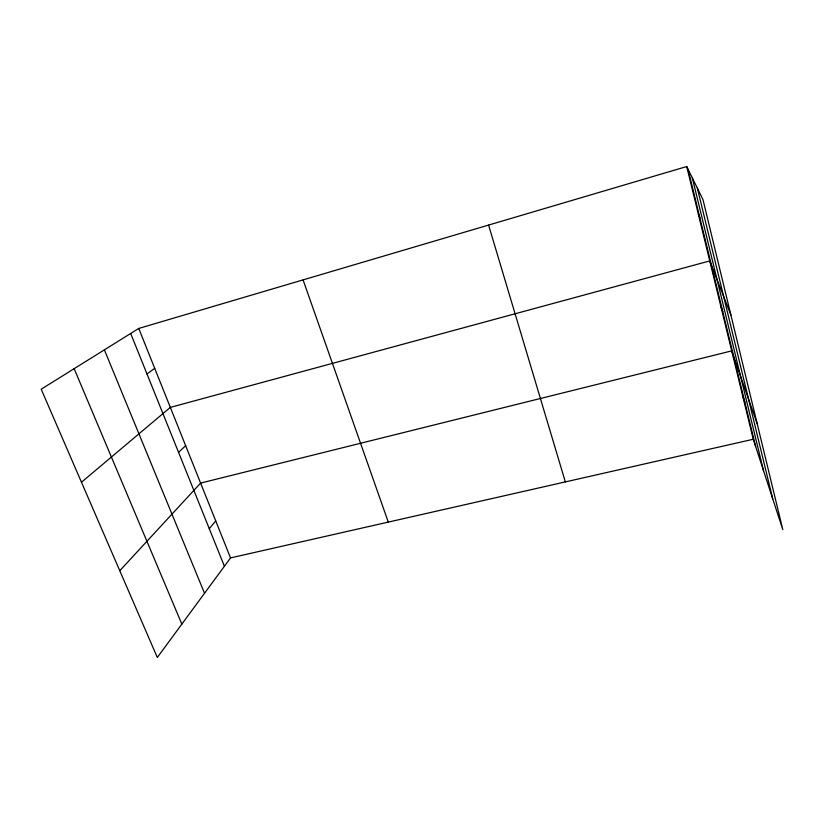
<?xml version="1.0" encoding="UTF-8"?>
<svg xmlns="http://www.w3.org/2000/svg" width="824" height="824" viewBox="0 0 824 824"><rect width="100%" height="100%" fill="white"/><g stroke="black" fill="none" stroke-linecap="round" stroke-linejoin="round"><path stroke-width="1.24" d="M753.26 439.254L230.535 557.91L157.322 657.47L41.2 389.206L138.751 328.446L686.722 166.53L702.975 199.593L782.8 529.626L753.26 439.254L686.722 166.53M209.296 528.72L215.723 520.892M119.779 570.733L200.603 483.091L731.702 350.88L757.225 423.876M178.571 452.407L185.627 445.64M81.473 482.246L170.331 407.396L709.752 260.92L730.909 315.067M146.991 373.972L154.706 368.338M698.381 214.292L699.895 217.835M74.15 368.678L181.847 624.118M104.38 349.85L204.527 593.27M130.686 333.473L224.406 566.243M138.751 328.446L230.535 557.91M720.856 306.435L722.751 311.606M303.067 279.892L388.279 522.097M742.609 395.592L744.855 402.267M488.581 225.076L565.336 481.906M692.335 177.943L763.57 470.803M688.03 169.188L755.67 446.629M697.372 188.191L772.727 498.819"/></g></svg>
